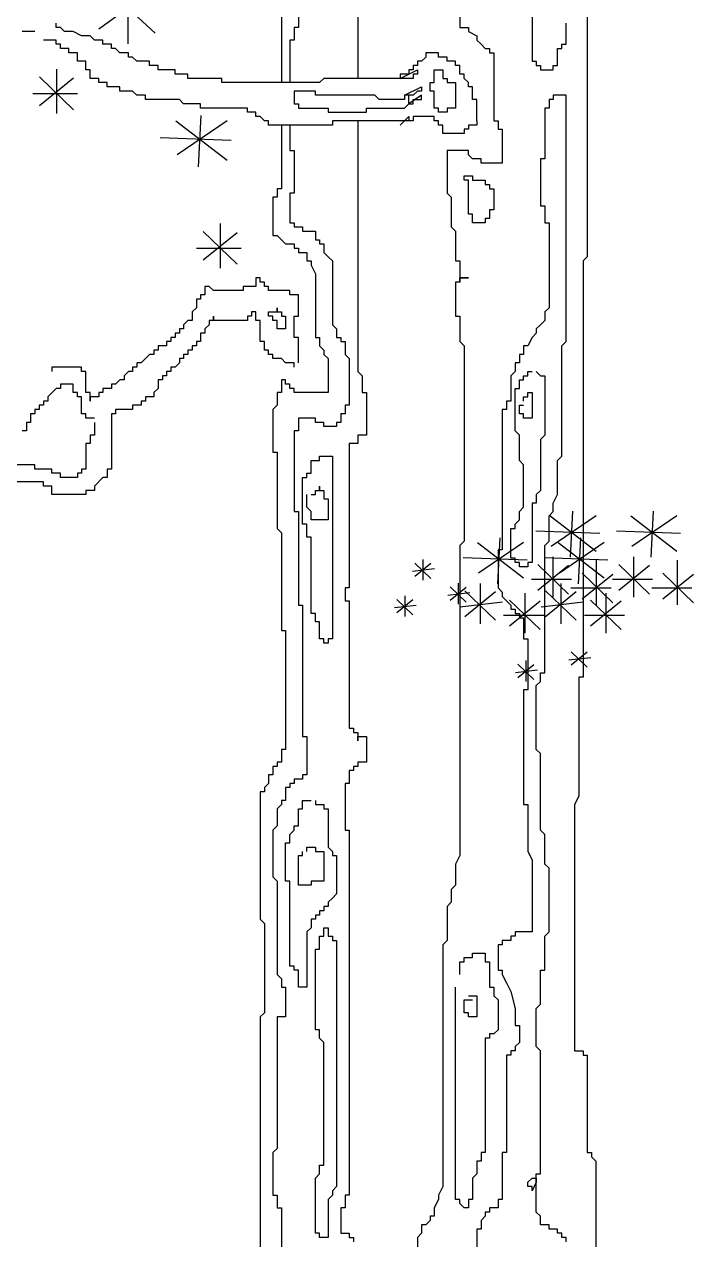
# Model space of a CAD drawing. Header units: millimetres. Extents: x 21129 to 2803301, y -510327 to 166837.
# Drawn here: x 318343 to 319748, y -127762 to -125212 of the extents above; entities that cross this region are included whole.
import ezdxf

# ---------------------------------------------------------------- set-up
doc = ezdxf.new("R2010")
doc.units = ezdxf.units.MM
doc.layers.add('....13_TNT_F_TREE', color=76, linetype='Continuous', transparency=0.5)

# ---------------------------------------------------------------- blocks, each defined once
blk = doc.blocks.new('md-cay12')
for p, q in [((40.1, 1773.8), (40.1, 1644.6)), ((343.3, 1715.9), (343.3, 1404)), ((-138.9, 1696.3), (-138.9, 1627.4)), ((-108.6, 1686.7), (-169.2, 1642.6)), ((-162.3, 1686.7), (-110, 1638.4)), ((22.3, 1689.2), (22.3, 1586.7)), ((285.3, 1684.7), (285.3, 1609)), ((209.6, 1675.8), (209.6, 1644.6)), ((102.5, 1658), (102.5, 1591.1)), ((-214, 1644.6), (-214, 1649.1)), ((321, 1626.8), (321, 1649.1)), ((-236.3, 1640.1), (-249.7, 1640.1)), ((-209.6, 1644.6), (-214, 1644.6)), ((-205.1, 1640.1), (-209.6, 1644.6)), ((-196.2, 1640.1), (-205.1, 1640.1)), ((-187.3, 1635.7), (-196.2, 1640.1)), ((-178.3, 1635.7), (-187.3, 1635.7)), ((-173.9, 1631.2), (-178.3, 1635.7)), ((40.1, 1644.6), (35.7, 1644.6)), ((35.7, 1644.6), (35.7, 1631.2)), ((209.6, 1644.6), (218.5, 1644.6)), ((218.5, 1644.6), (218.5, 1640.1)), ((218.5, 1640.1), (227.4, 1635.7)), ((227.4, 1635.7), (227.4, 1631.2)), ((-214, 1631.2), (-227.4, 1631.2)), ((-214, 1626.8), (-214, 1631.2)), ((-209.6, 1626.8), (-214, 1626.8)), ((-209.6, 1622.3), (-209.6, 1626.8)), ((-200.6, 1622.3), (-209.6, 1622.3)), ((-200.6, 1617.9), (-200.6, 1622.3)), ((-165, 1631.2), (-173.9, 1631.2)), ((-165, 1626.8), (-165, 1631.2)), ((-156, 1626.8), (-165, 1626.8)), ((-156, 1622.3), (-156, 1626.8)), ((-151.6, 1622.3), (-156, 1622.3)), ((-147.1, 1617.9), (-151.6, 1622.3)), ((35.7, 1631.2), (31.2, 1631.2)), ((31.2, 1631.2), (31.2, 1586.7)), ((227.4, 1631.2), (231.8, 1626.8)), ((231.8, 1626.8), (236.3, 1622.3)), ((236.3, 1622.3), (240.8, 1622.3)), ((240.8, 1622.3), (240.8, 1617.9)), ((312.1, 1622.3), (316.6, 1622.3)), ((312.1, 1604.5), (312.1, 1622.3)), ((316.6, 1626.8), (321, 1626.8)), ((316.6, 1622.3), (316.6, 1626.8)), ((-191.7, 1617.9), (-200.6, 1617.9)), ((-191.7, 1609), (-191.7, 1617.9)), ((-182.8, 1609), (-191.7, 1609)), ((-182.8, 1600), (-182.8, 1609)), ((-138.2, 1617.9), (-147.1, 1617.9)), ((-138.2, 1613.4), (-138.2, 1617.9)), ((-133.8, 1613.4), (-138.2, 1613.4)), ((-129.3, 1609), (-133.8, 1613.4)), ((-115.9, 1609), (-129.3, 1609)), ((-115.9, 1604.5), (-115.9, 1609)), ((169.4, 1609), (165, 1609)), ((165, 1609), (165, 1604.5)), ((173.9, 1613.4), (169.4, 1609)), ((187.3, 1617.9), (173.9, 1617.9)), ((173.9, 1617.9), (173.9, 1613.4)), ((187.3, 1613.4), (187.3, 1617.9)), ((196.2, 1613.4), (187.3, 1613.4)), ((196.2, 1609), (196.2, 1613.4)), ((205.1, 1609), (196.2, 1609)), ((205.1, 1604.5), (205.1, 1609)), ((240.8, 1617.9), (245.2, 1617.9)), ((245.2, 1617.9), (245.2, 1546.6)), ((285.3, 1609), (289.8, 1609)), ((289.8, 1609), (289.8, 1604.5)), ((-213.6, 1600.9), (-213.6, 1554.1)), ((-178.3, 1600), (-182.8, 1600)), ((-178.3, 1591.1), (-178.3, 1600)), ((-107, 1604.5), (-115.9, 1604.5)), ((-107, 1600), (-107, 1604.5)), ((-89.2, 1600), (-107, 1600)), ((-89.2, 1595.6), (-89.2, 1600)), ((-75.8, 1595.6), (-89.2, 1595.6)), ((-75.8, 1591.1), (-75.8, 1595.6)), ((147.1, 1591.1), (165, 1600)), ((156, 1595.6), (147.1, 1595.6)), ((147.1, 1595.6), (147.1, 1591.1)), ((156, 1600), (156, 1595.6)), ((160.5, 1600), (156, 1600)), ((165, 1604.5), (160.5, 1604.5)), ((160.5, 1604.5), (160.5, 1600)), ((165, 1595.6), (160.5, 1595.6)), ((160.5, 1595.6), (160.5, 1591.1)), ((165, 1600), (165, 1595.6)), ((182.8, 1591.1), (182.8, 1600)), ((182.8, 1600), (191.7, 1600)), ((191.7, 1600), (191.7, 1591.1)), ((209.6, 1604.5), (205.1, 1604.5)), ((209.6, 1595.6), (209.6, 1604.5)), ((214, 1595.6), (209.6, 1595.6)), ((214, 1591.1), (214, 1595.6)), ((289.8, 1604.5), (294.3, 1604.5)), ((294.3, 1604.5), (294.3, 1600)), ((294.3, 1600), (307.6, 1600)), ((307.6, 1604.5), (312.1, 1604.5)), ((307.6, 1600), (307.6, 1604.5)), ((-231.5, 1592.6), (-195.7, 1558.2)), ((-195.7, 1591.3), (-231.5, 1562.3)), ((-169.4, 1591.1), (-178.3, 1591.1)), ((-169.4, 1586.7), (-169.4, 1591.1)), ((-160.5, 1586.7), (-169.4, 1586.7)), ((-160.5, 1582.2), (-160.5, 1586.7)), ((-147.1, 1582.2), (-160.5, 1582.2)), ((-147.1, 1577.8), (-147.1, 1582.2)), ((-40.1, 1591.1), (-75.8, 1591.1)), ((-40.1, 1586.7), (-40.1, 1591.1)), ((62.4, 1586.7), (-40.1, 1586.7)), ((66.9, 1591.1), (62.4, 1586.7)), ((160.5, 1591.1), (66.9, 1591.1)), ((151.6, 1573.3), (169.4, 1582.2)), ((169.4, 1582.2), (169.4, 1577.8)), ((178.3, 1577.8), (178.3, 1586.7)), ((178.3, 1586.7), (182.8, 1586.7)), ((182.8, 1586.7), (182.8, 1591.1)), ((191.7, 1591.1), (196.2, 1591.1)), ((196.2, 1591.1), (196.2, 1586.7)), ((196.2, 1586.7), (205.1, 1586.7)), ((205.1, 1586.7), (205.1, 1559.9)), ((218.5, 1586.7), (214, 1591.1)), ((218.5, 1582.2), (218.5, 1586.7)), ((222.9, 1582.2), (218.5, 1582.2)), ((222.9, 1568.9), (222.9, 1582.2)), ((-191.6, 1574.7), (-238.4, 1574.7)), ((-133.8, 1577.8), (-147.1, 1577.8)), ((-129.3, 1573.3), (-133.8, 1577.8)), ((-120.4, 1573.3), (-129.3, 1573.3)), ((-120.4, 1568.9), (-120.4, 1573.3)), ((-84.7, 1568.9), (-120.4, 1568.9)), ((-80.3, 1564.4), (-84.7, 1568.9)), ((58, 1577.8), (35.7, 1577.8)), ((35.7, 1577.8), (35.7, 1564.4)), ((58, 1573.3), (58, 1577.8)), ((120.4, 1573.3), (58, 1573.3)), ((124.8, 1568.9), (120.4, 1573.3)), ((151.6, 1568.9), (124.8, 1568.9)), ((151.6, 1573.3), (151.6, 1568.9)), ((160.5, 1573.3), (151.6, 1573.3)), ((156, 1564.4), (156, 1573.3)), ((169.4, 1573.3), (156, 1564.4)), ((165, 1577.8), (160.5, 1573.3)), ((160.5, 1568.9), (169.4, 1568.9)), ((160.5, 1564.4), (160.5, 1568.9)), ((169.4, 1577.8), (165, 1577.8)), ((169.4, 1568.9), (169.4, 1573.3)), ((182.8, 1577.8), (178.3, 1577.8)), ((182.8, 1559.9), (182.8, 1577.8)), ((227.4, 1568.9), (222.9, 1568.9)), ((227.4, 1546.6), (227.4, 1568.9)), ((307.6, 1568.9), (303.2, 1568.9)), ((303.2, 1568.9), (303.2, 1559.9)), ((321, 1573.3), (307.6, 1573.3)), ((307.6, 1573.3), (307.6, 1568.9)), ((321, 1314.9), (321, 1573.3)), ((-62.4, 1564.4), (-80.3, 1564.4)), ((-62.4, 1559.9), (-62.4, 1564.4)), ((-13.4, 1559.9), (-62.4, 1559.9)), ((-13.4, 1555.5), (-13.4, 1559.9)), ((35.7, 1564.4), (40.1, 1564.4)), ((40.1, 1564.4), (40.1, 1559.9)), ((40.1, 1559.9), (71.3, 1559.9)), ((71.3, 1559.9), (71.3, 1555.5)), ((111.5, 1555.5), (111.5, 1559.9)), ((111.5, 1559.9), (151.6, 1559.9)), ((151.6, 1559.9), (156, 1564.4)), ((156, 1564.4), (160.5, 1564.4)), ((187.3, 1559.9), (182.8, 1559.9)), ((187.3, 1555.5), (187.3, 1559.9)), ((205.1, 1559.9), (196.2, 1559.9)), ((196.2, 1559.9), (196.2, 1555.5)), ((303.2, 1559.9), (298.7, 1559.9)), ((298.7, 1559.9), (298.7, 1506.5)), ((-88.3, 1546.6), (-34.5, 1505.3)), ((-34.5, 1546.6), (-86.9, 1510.8)), ((-62.1, 1552.1), (-64.9, 1498.4)), ((-4.5, 1555.5), (-13.4, 1555.5)), ((-4.5, 1551), (-4.5, 1555.5)), ((0, 1551), (-4.5, 1551)), ((4.5, 1546.6), (0, 1551)), ((8.9, 1546.6), (4.5, 1546.6)), ((8.9, 1542.1), (8.9, 1546.6)), ((71.3, 1555.5), (111.5, 1555.5)), ((156, 1546.6), (75.8, 1546.6)), ((75.8, 1546.6), (75.8, 1542.1)), ((102.5, 1546.6), (102.5, 1283.7)), ((147.1, 1542.1), (156, 1551)), ((151.6, 1546.6), (147.1, 1542.1)), ((160.5, 1546.6), (151.6, 1546.6)), ((156, 1551), (156, 1546.6)), ((182.8, 1551), (160.5, 1551)), ((160.5, 1551), (160.5, 1546.6)), ((182.8, 1546.6), (182.8, 1551)), ((187.3, 1546.6), (182.8, 1546.6)), ((196.2, 1555.5), (187.3, 1555.5)), ((187.3, 1542.1), (187.3, 1546.6)), ((227.4, 1546.6), (227.4, 1542.1)), ((245.2, 1546.6), (249.7, 1546.6)), ((249.7, 1546.6), (249.7, 1537.7)), ((75.8, 1542.1), (8.9, 1542.1)), ((22.3, 1542.1), (22.3, 1475.3)), ((31.2, 1542.1), (31.2, 1515.4)), ((191.7, 1542.1), (187.3, 1542.1)), ((191.7, 1533.2), (191.7, 1542.1)), ((214, 1533.2), (191.7, 1533.2)), ((218.5, 1537.7), (214, 1537.7)), ((214, 1537.7), (214, 1533.2)), ((218.5, 1542.1), (218.5, 1537.7)), ((227.4, 1542.1), (218.5, 1542.1)), ((249.7, 1537.7), (254.1, 1537.7)), ((254.1, 1537.7), (254.1, 1502)), ((-30.4, 1525.9), (-104.9, 1528.7)), ((31.2, 1515.4), (35.7, 1515.4)), ((35.7, 1515.4), (35.7, 1470.8)), ((196.2, 1515.4), (196.2, 1470.8)), ((218.5, 1515.4), (196.2, 1515.4)), ((218.5, 1510.9), (218.5, 1515.4)), ((222.9, 1506.5), (218.5, 1510.9)), ((231.8, 1506.5), (222.9, 1506.5)), ((231.8, 1502), (231.8, 1506.5)), ((294.3, 1506.5), (294.3, 1457.5)), ((298.7, 1506.5), (294.3, 1506.5)), ((254.1, 1502), (231.8, 1502)), ((214, 1488.7), (222.9, 1488.7)), ((214, 1484.2), (214, 1488.7)), ((218.5, 1484.2), (214, 1484.2)), ((218.5, 1448.6), (218.5, 1484.2)), ((222.9, 1488.7), (222.9, 1484.2)), ((222.9, 1484.2), (236.3, 1484.2)), ((236.3, 1484.2), (236.3, 1479.7)), ((236.3, 1479.7), (240.8, 1479.7)), ((240.8, 1479.7), (240.8, 1475.3)), ((13.4, 1466.4), (13.4, 1426.3)), ((17.8, 1466.4), (13.4, 1466.4)), ((22.3, 1475.3), (17.8, 1475.3)), ((17.8, 1475.3), (17.8, 1466.4)), ((35.7, 1470.8), (31.2, 1470.8)), ((31.2, 1470.8), (31.2, 1439.6)), ((196.2, 1470.8), (200.6, 1466.4)), ((200.6, 1466.4), (200.6, 1435.2)), ((240.8, 1475.3), (245.2, 1475.3)), ((245.2, 1475.3), (245.2, 1453)), ((294.3, 1457.5), (298.7, 1457.5)), ((298.7, 1457.5), (298.7, 1439.6)), ((222.9, 1448.6), (218.5, 1448.6)), ((222.9, 1439.6), (222.9, 1448.6)), ((240.8, 1444.1), (236.3, 1444.1)), ((236.3, 1444.1), (236.3, 1439.6)), ((240.8, 1453), (240.8, 1444.1)), ((245.2, 1453), (240.8, 1453)), ((-59.8, 1430.5), (-24, 1396.1)), ((-24, 1429.1), (-59.8, 1400.2)), ((-41.9, 1438.8), (-41.9, 1391.9)), ((31.2, 1439.6), (35.7, 1439.6)), ((35.7, 1439.6), (35.7, 1435.2)), ((35.7, 1435.2), (44.6, 1435.2)), ((44.6, 1435.2), (44.6, 1430.7)), ((44.6, 1430.7), (58, 1430.7)), ((58, 1430.7), (58, 1421.8)), ((200.6, 1435.2), (205.1, 1430.7)), ((205.1, 1430.7), (205.1, 1399.5)), ((236.3, 1439.6), (222.9, 1439.6)), ((298.7, 1439.6), (303.2, 1439.6)), ((303.2, 1439.6), (303.2, 1350.5)), ((13.4, 1426.3), (17.8, 1426.3)), ((17.8, 1426.3), (22.3, 1421.8)), ((22.3, 1421.8), (26.8, 1417.4)), ((26.8, 1417.4), (35.7, 1417.4)), ((35.7, 1417.4), (35.7, 1412.9)), ((58, 1421.8), (62.4, 1421.8)), ((62.4, 1421.8), (62.4, 1417.4)), ((62.4, 1417.4), (66.9, 1417.4)), ((66.9, 1417.4), (66.9, 1408.5)), ((-19.8, 1412.6), (-66.7, 1412.6)), ((35.7, 1412.9), (40.1, 1412.9)), ((40.1, 1412.9), (40.1, 1408.5)), ((40.1, 1408.5), (49, 1408.5)), ((49, 1408.5), (49, 1399.5)), ((66.9, 1408.5), (71.3, 1404)), ((71.3, 1404), (75.8, 1399.5)), ((343.3, 1404), (338.9, 1399.5)), ((49, 1399.5), (53.5, 1399.5)), ((53.5, 1399.5), (53.5, 1395.1)), ((53.5, 1395.1), (58, 1386.2)), ((75.8, 1399.5), (75.8, 1332.7)), ((205.1, 1399.5), (209.6, 1399.5)), ((209.6, 1399.5), (209.6, 1377.3)), ((338.9, 1399.5), (338.9, 962.9)), ((0, 1381.7), (-4.5, 1381.7)), ((-4.5, 1381.7), (-4.5, 1372.8)), ((0, 1377.3), (0, 1381.7)), ((4.5, 1377.3), (0, 1377.3)), ((4.5, 1372.8), (4.5, 1377.3)), ((58, 1386.2), (58, 1319.3)), ((209.6, 1377.3), (205.1, 1377.3)), ((205.1, 1377.3), (205.1, 1341.6)), ((209.6, 1377.3), (209.6, 1381.7)), ((209.6, 1381.7), (218.5, 1381.7)), ((218.5, 1381.7), (209.6, 1381.7)), ((209.6, 1381.7), (209.6, 1377.3)), ((-53.5, 1372.8), (-58, 1372.8)), ((-58, 1372.8), (-58, 1363.9)), ((-49, 1368.4), (-53.5, 1372.8)), ((-17.8, 1368.4), (-49, 1368.4)), ((-17.8, 1372.8), (-17.8, 1368.4)), ((-4.5, 1372.8), (-17.8, 1372.8)), ((8.9, 1372.8), (4.5, 1372.8)), ((8.9, 1368.4), (8.9, 1372.8)), ((31.2, 1368.4), (8.9, 1368.4)), ((31.2, 1363.9), (31.2, 1368.4)), ((-62.4, 1359.4), (-66.9, 1359.4)), ((-66.9, 1359.4), (-66.9, 1350.5)), ((-58, 1363.9), (-62.4, 1363.9)), ((-62.4, 1363.9), (-62.4, 1359.4)), ((40.1, 1363.9), (31.2, 1363.9)), ((40.1, 1341.6), (40.1, 1363.9)), ((-66.9, 1350.5), (-71.3, 1346.1)), ((-71.3, 1346.1), (-71.3, 1337.2)), ((-49, 1337.2), (-49, 1341.6)), ((-49, 1341.6), (-49, 1337.2)), ((-8.9, 1341.6), (-13.4, 1341.6)), ((-13.4, 1341.6), (-13.4, 1337.2)), ((-8.9, 1346.1), (-8.9, 1341.6)), ((-4.5, 1346.1), (-8.9, 1346.1)), ((-4.5, 1337.2), (-4.5, 1346.1)), ((8.9, 1341.6), (8.9, 1346.1)), ((8.9, 1346.1), (17.8, 1346.1)), ((13.4, 1341.6), (8.9, 1341.6)), ((13.4, 1337.2), (13.4, 1341.6)), ((17.8, 1350.5), (17.8, 1346.1)), ((17.8, 1346.1), (17.8, 1350.5)), ((17.8, 1346.1), (22.3, 1346.1)), ((22.3, 1346.1), (22.3, 1341.6)), ((22.3, 1341.6), (26.8, 1341.6)), ((26.8, 1341.6), (26.8, 1328.3)), ((35.7, 1341.6), (40.1, 1341.6)), ((35.7, 1319.3), (35.7, 1341.6)), ((205.1, 1341.6), (209.6, 1341.6)), ((209.6, 1341.6), (209.6, 1314.9)), ((303.2, 1350.5), (298.7, 1346.1)), ((298.7, 1346.1), (298.7, 1337.2)), ((-80.3, 1328.3), (-84.7, 1328.3)), ((-84.7, 1328.3), (-84.7, 1323.8)), ((-75.8, 1337.2), (-80.3, 1332.7)), ((-80.3, 1332.7), (-80.3, 1328.3)), ((-71.3, 1337.2), (-75.8, 1337.2)), ((-53.5, 1332.7), (-58, 1328.3)), ((-58, 1328.3), (-58, 1323.8)), ((-53.5, 1337.2), (-53.5, 1332.7)), ((-49, 1337.2), (-53.5, 1337.2)), ((-13.4, 1337.2), (-49, 1337.2)), ((0, 1337.2), (-4.5, 1337.2)), ((0, 1314.9), (0, 1337.2)), ((17.8, 1337.2), (13.4, 1337.2)), ((17.8, 1328.3), (17.8, 1337.2)), ((26.8, 1328.3), (17.8, 1328.3)), ((75.8, 1332.7), (80.3, 1328.3)), ((80.3, 1328.3), (80.3, 1319.3)), ((294.3, 1332.7), (289.8, 1328.3)), ((289.8, 1328.3), (289.8, 1323.8)), ((298.7, 1337.2), (294.3, 1332.7)), ((-93.6, 1314.9), (-98.1, 1314.9)), ((-98.1, 1314.9), (-98.1, 1310.4)), ((-93.6, 1319.3), (-93.6, 1314.9)), ((-89.2, 1319.3), (-93.6, 1319.3)), ((-89.2, 1323.8), (-89.2, 1319.3)), ((-84.7, 1323.8), (-89.2, 1323.8)), ((-62.4, 1314.9), (-66.9, 1314.9)), ((-66.9, 1314.9), (-66.9, 1310.4)), ((-62.4, 1323.8), (-62.4, 1314.9)), ((-58, 1323.8), (-62.4, 1323.8)), ((4.5, 1314.9), (0, 1314.9)), ((4.5, 1306), (4.5, 1314.9)), ((40.1, 1319.3), (35.7, 1319.3)), ((40.1, 1292.6), (40.1, 1319.3)), ((58, 1319.3), (62.4, 1319.3)), ((62.4, 1319.3), (62.4, 1310.4)), ((80.3, 1319.3), (84.7, 1319.3)), ((84.7, 1319.3), (84.7, 1314.9)), ((84.7, 1314.9), (89.2, 1314.9)), ((89.2, 1314.9), (89.2, 1301.5)), ((209.6, 1314.9), (214, 1310.4)), ((285.3, 1319.3), (280.9, 1310.4)), ((289.8, 1323.8), (285.3, 1319.3)), ((316.6, 1310.4), (321, 1314.9)), ((-115.9, 1301.5), (-120.4, 1297.1)), ((-111.5, 1301.5), (-115.9, 1301.5)), ((-107, 1306), (-111.5, 1306)), ((-111.5, 1306), (-111.5, 1301.5)), ((-107, 1310.4), (-107, 1306)), ((-98.1, 1310.4), (-107, 1310.4)), ((-75.8, 1301.5), (-80.3, 1301.5)), ((-80.3, 1301.5), (-80.3, 1297.1)), ((-71.3, 1306), (-75.8, 1306)), ((-75.8, 1306), (-75.8, 1301.5)), ((-66.9, 1310.4), (-71.3, 1310.4)), ((-71.3, 1310.4), (-71.3, 1306)), ((8.9, 1306), (4.5, 1306)), ((8.9, 1301.5), (8.9, 1306)), ((13.4, 1301.5), (8.9, 1301.5)), ((13.4, 1297.1), (13.4, 1301.5)), ((62.4, 1310.4), (66.9, 1306)), ((66.9, 1306), (66.9, 1301.5)), ((66.9, 1301.5), (71.3, 1297.1)), ((89.2, 1301.5), (93.6, 1297.1)), ((214, 1310.4), (214, 1105.5)), ((276.4, 1301.5), (272, 1301.5)), ((272, 1301.5), (272, 1292.6)), ((280.9, 1310.4), (276.4, 1310.4)), ((276.4, 1310.4), (276.4, 1301.5)), ((316.6, 1194.6), (316.6, 1310.4)), ((-218.5, 1288.2), (-218.5, 1283.7)), ((-187.3, 1288.2), (-218.5, 1288.2)), ((-187.3, 1283.7), (-187.3, 1288.2)), ((-129.3, 1288.2), (-133.8, 1288.2)), ((-133.8, 1288.2), (-133.8, 1283.7)), ((-124.8, 1292.6), (-129.3, 1292.6)), ((-129.3, 1292.6), (-129.3, 1288.2)), ((-120.4, 1297.1), (-124.8, 1292.6)), ((-89.2, 1288.2), (-93.6, 1288.2)), ((-93.6, 1288.2), (-93.6, 1283.7)), ((-84.7, 1292.6), (-89.2, 1288.2)), ((-80.3, 1297.1), (-84.7, 1297.1)), ((-84.7, 1297.1), (-84.7, 1292.6)), ((22.3, 1297.1), (13.4, 1297.1)), ((26.8, 1292.6), (22.3, 1297.1)), ((35.7, 1292.6), (26.8, 1292.6)), ((35.7, 1288.2), (35.7, 1292.6)), ((71.3, 1297.1), (71.3, 1261.4)), ((93.6, 1297.1), (93.6, 1248.1)), ((272, 1292.6), (267.5, 1292.6)), ((267.5, 1292.6), (267.5, 1283.7)), ((-182.8, 1283.7), (-187.3, 1283.7)), ((-182.8, 1261.4), (-182.8, 1283.7)), ((-138.2, 1283.7), (-142.7, 1279.2)), ((-142.7, 1279.2), (-142.7, 1274.8)), ((-133.8, 1283.7), (-138.2, 1283.7)), ((-102.5, 1279.2), (-102.5, 1274.8)), ((-98.1, 1279.2), (-102.5, 1279.2)), ((-98.1, 1283.7), (-98.1, 1279.2)), ((-93.6, 1283.7), (-98.1, 1283.7)), ((102.5, 1283.7), (107, 1279.2)), ((267.5, 1283.7), (263.1, 1279.2)), ((263.1, 1279.2), (263.1, 1252.5)), ((276.4, 1274.8), (276.4, 1279.2)), ((276.4, 1279.2), (280.9, 1279.2)), ((280.9, 1279.2), (280.9, 1283.7)), ((280.9, 1283.7), (285.3, 1283.7)), ((289.8, 1283.7), (294.3, 1279.2)), ((294.3, 1279.2), (298.7, 1279.2)), ((298.7, 1279.2), (298.7, 1216.9)), ((-214, 1265.9), (-222.9, 1257)), ((-209.6, 1265.9), (-214, 1265.9)), ((-209.6, 1270.3), (-209.6, 1265.9)), ((-196.2, 1270.3), (-209.6, 1270.3)), ((-196.2, 1261.4), (-196.2, 1270.3)), ((-156, 1265.9), (-165, 1265.9)), ((-165, 1265.9), (-165, 1261.4)), ((-151.6, 1270.3), (-156, 1270.3)), ((-156, 1270.3), (-156, 1265.9)), ((-147.1, 1274.8), (-151.6, 1270.3)), ((-142.7, 1274.8), (-147.1, 1274.8)), ((-107, 1265.9), (-111.5, 1261.4)), ((-107, 1274.8), (-107, 1265.9)), ((-102.5, 1274.8), (-107, 1274.8)), ((22.3, 1274.8), (22.3, 1261.4)), ((26.8, 1274.8), (22.3, 1274.8)), ((26.8, 1270.3), (26.8, 1274.8)), ((31.2, 1270.3), (26.8, 1270.3)), ((31.2, 1265.9), (31.2, 1270.3)), ((35.7, 1265.9), (31.2, 1265.9)), ((35.7, 1261.4), (35.7, 1265.9)), ((267.5, 1221.3), (267.5, 1265.9)), ((267.5, 1265.9), (272, 1265.9)), ((272, 1274.8), (276.4, 1274.8)), ((272, 1265.9), (272, 1274.8)), ((-222.9, 1252.5), (-227.4, 1252.5)), ((-227.4, 1252.5), (-227.4, 1248.1)), ((-222.9, 1257), (-222.9, 1252.5)), ((-191.7, 1261.4), (-196.2, 1261.4)), ((-191.7, 1257), (-191.7, 1261.4)), ((-187.3, 1257), (-191.7, 1257)), ((-187.3, 1239.1), (-187.3, 1257)), ((-178.3, 1261.4), (-182.8, 1261.4)), ((-178.3, 1252.5), (-178.3, 1261.4)), ((-178.3, 1257), (-178.3, 1252.5)), ((-169.4, 1257), (-178.3, 1257)), ((-165, 1261.4), (-169.4, 1261.4)), ((-169.4, 1261.4), (-169.4, 1257)), ((-120.4, 1252.5), (-124.8, 1252.5)), ((-124.8, 1252.5), (-124.8, 1248.1)), ((-111.5, 1257), (-120.4, 1257)), ((-120.4, 1257), (-120.4, 1252.5)), ((-111.5, 1261.4), (-111.5, 1257)), ((22.3, 1261.4), (17.8, 1261.4)), ((17.8, 1261.4), (17.8, 1248.1)), ((71.3, 1261.4), (35.7, 1261.4)), ((258.6, 1252.5), (258.6, 1243.6)), ((263.1, 1252.5), (258.6, 1252.5)), ((276.4, 1252.5), (276.4, 1257)), ((276.4, 1257), (280.9, 1257)), ((280.9, 1257), (280.9, 1261.4)), ((280.9, 1261.4), (285.3, 1261.4)), ((285.3, 1261.4), (285.3, 1234.7)), ((-236.3, 1239.1), (-240.8, 1239.1)), ((-240.8, 1239.1), (-240.8, 1230.2)), ((-236.3, 1243.6), (-236.3, 1239.1)), ((-231.8, 1243.6), (-236.3, 1243.6)), ((-227.4, 1248.1), (-231.8, 1248.1)), ((-231.8, 1248.1), (-231.8, 1243.6)), ((-182.8, 1239.1), (-187.3, 1239.1)), ((-182.8, 1234.7), (-182.8, 1239.1)), ((-151.6, 1239.1), (-156, 1239.1)), ((-156, 1239.1), (-156, 1181.2)), ((-151.6, 1243.6), (-151.6, 1239.1)), ((-133.8, 1243.6), (-151.6, 1243.6)), ((-124.8, 1248.1), (-133.8, 1248.1)), ((-133.8, 1248.1), (-133.8, 1243.6)), ((17.8, 1248.1), (13.4, 1243.6)), ((13.4, 1243.6), (13.4, 1199)), ((84.7, 1239.1), (84.7, 1230.2)), ((89.2, 1239.1), (84.7, 1239.1)), ((89.2, 1248.1), (89.2, 1239.1)), ((93.6, 1248.1), (89.2, 1248.1)), ((258.6, 1243.6), (254.1, 1243.6)), ((254.1, 1243.6), (254.1, 1096.6)), ((272, 1248.1), (276.4, 1248.1)), ((272, 1239.1), (272, 1248.1)), ((276.4, 1239.1), (272, 1239.1)), ((276.4, 1234.7), (276.4, 1239.1)), ((-240.8, 1230.2), (-245.2, 1230.2)), ((-245.2, 1230.2), (-245.2, 1221.3)), ((-173.9, 1234.7), (-182.8, 1234.7)), ((-173.9, 1230.2), (-173.9, 1216.9)), ((58, 1234.7), (40.1, 1234.7)), ((40.1, 1234.7), (40.1, 1221.3)), ((58, 1230.2), (58, 1234.7)), ((66.9, 1230.2), (58, 1230.2)), ((66.9, 1225.8), (66.9, 1230.2)), ((80.3, 1225.8), (66.9, 1225.8)), ((84.7, 1230.2), (80.3, 1230.2)), ((80.3, 1230.2), (80.3, 1225.8)), ((285.3, 1234.7), (276.4, 1234.7)), ((-245.2, 1221.3), (-249.7, 1221.3)), ((-173.9, 1216.9), (-178.3, 1216.9)), ((-178.3, 1216.9), (-178.3, 1208)), ((40.1, 1221.3), (35.7, 1221.3)), ((35.7, 1221.3), (35.7, 1136.7)), ((272, 1216.9), (267.5, 1221.3)), ((272, 1190.1), (272, 1216.9)), ((298.7, 1216.9), (294.3, 1212.4)), ((294.3, 1212.4), (294.3, 1158.9)), ((-182.8, 1208), (-182.8, 1181.2)), ((-178.3, 1208), (-182.8, 1208)), ((13.4, 1199), (17.8, 1199)), ((17.8, 1199), (17.8, 1118.8)), ((53.5, 1176.8), (53.5, 1190.1)), ((53.5, 1190.1), (62.4, 1190.1)), ((62.4, 1194.6), (75.8, 1194.6)), ((62.4, 1190.1), (62.4, 1194.6)), ((75.8, 1194.6), (75.8, 1003)), ((276.4, 1185.7), (272, 1190.1)), ((312.1, 1190.1), (316.6, 1194.6)), ((312.1, 1154.5), (312.1, 1190.1)), ((-236.3, 1185.7), (-258.6, 1185.7)), ((-236.3, 1181.2), (-236.3, 1185.7)), ((-218.5, 1181.2), (-236.3, 1181.2)), ((-218.5, 1176.8), (-218.5, 1181.2)), ((-209.6, 1176.8), (-218.5, 1176.8)), ((-209.6, 1172.3), (-209.6, 1176.8)), ((-187.3, 1176.8), (-191.7, 1176.8)), ((-191.7, 1176.8), (-191.7, 1172.3)), ((-182.8, 1181.2), (-187.3, 1181.2)), ((-187.3, 1181.2), (-187.3, 1176.8)), ((-156, 1181.2), (-160.5, 1181.2)), ((-160.5, 1181.2), (-160.5, 1172.3)), ((49, 1172.3), (49, 1176.8)), ((49, 1176.8), (53.5, 1176.8)), ((276.4, 1141.1), (276.4, 1185.7)), ((-227.4, 1167.9), (-258.6, 1167.9)), ((-227.4, 1163.4), (-227.4, 1167.9)), ((-218.5, 1163.4), (-227.4, 1163.4)), ((-218.5, 1154.5), (-218.5, 1163.4)), ((-191.7, 1172.3), (-209.6, 1172.3)), ((-165, 1172.3), (-173.9, 1163.4)), ((-173.9, 1163.4), (-173.9, 1158.9)), ((-160.5, 1172.3), (-165, 1172.3)), ((44.6, 1172.3), (49, 1172.3)), ((44.6, 1123.3), (44.6, 1172.3)), ((62.4, 1158.9), (62.4, 1163.4)), ((62.4, 1163.4), (62.4, 1158.9)), ((-182.8, 1154.5), (-218.5, 1154.5)), ((-173.9, 1158.9), (-182.8, 1158.9)), ((-182.8, 1158.9), (-182.8, 1154.5)), ((49, 1141.1), (49, 1154.5)), ((53.5, 1154.5), (58, 1154.5)), ((58, 1154.5), (58, 1158.9)), ((58, 1158.9), (62.4, 1158.9)), ((62.4, 1158.9), (66.9, 1158.9)), ((66.9, 1158.9), (66.9, 1150)), ((66.9, 1150), (71.3, 1150)), ((71.3, 1150), (71.3, 1127.8)), ((294.3, 1158.9), (289.8, 1154.5)), ((289.8, 1154.5), (289.8, 1145.6)), ((307.6, 1145.6), (312.1, 1154.5)), ((35.7, 1136.7), (40.1, 1136.7)), ((40.1, 1136.7), (40.1, 1069.8)), ((53.5, 1136.7), (49, 1141.1)), ((53.5, 1127.8), (53.5, 1136.7)), ((272, 1136.7), (276.4, 1141.1)), ((272, 1127.8), (272, 1136.7)), ((285.3, 1145.6), (285.3, 1083.2)), ((289.8, 1145.6), (285.3, 1145.6)), ((303.2, 1132.2), (307.6, 1136.7)), ((307.6, 1136.7), (307.6, 1145.6)), ((327.8, 1137.2), (325.3, 1088.9)), ((412.6, 1137.2), (410.1, 1088.9)), ((49, 1123.3), (44.6, 1123.3)), ((49, 1109.9), (49, 1123.3)), ((71.3, 1127.8), (53.5, 1127.8)), ((267.5, 1123.3), (272, 1127.8)), ((267.5, 1118.8), (267.5, 1123.3)), ((303.2, 1105.5), (303.2, 1132.2)), ((304.2, 1132.2), (352.6, 1095)), ((352.6, 1132.2), (305.4, 1100)), ((389, 1132.2), (437.4, 1095)), ((437.4, 1132.2), (390.2, 1100)), ((17.8, 1118.8), (22.3, 1114.4)), ((22.3, 1114.4), (22.3, 1011.9)), ((53.5, 1109.9), (49, 1109.9)), ((53.5, 1029.7), (53.5, 1109.9)), ((263.1, 1087.7), (263.1, 1118.8)), ((263.1, 1118.8), (267.5, 1118.8)), ((356.3, 1113.6), (289.3, 1116.1)), ((441.1, 1113.6), (374.1, 1116.1)), ((214, 1105.5), (209.6, 1101)), ((209.6, 1101), (209.6, 775.8)), ((228, 1104.2), (276.3, 1067)), ((276.3, 1104.2), (229.2, 1071.9)), ((251.5, 1109.1), (249, 1060.8)), ((249.7, 1096.6), (249.7, 1056.5)), ((254.1, 1096.6), (249.7, 1096.6)), ((298.7, 1101), (303.2, 1105.5)), ((298.7, 967.4), (298.7, 1101)), ((312.8, 1104.2), (361.1, 1067)), ((361.1, 1104.2), (314, 1071.9)), ((336.3, 1109.1), (333.8, 1060.8)), ((170.8, 1086.5), (170.8, 1064.6)), ((280.1, 1085.6), (213.1, 1088.1)), ((267.5, 1087.7), (263.1, 1087.7)), ((267.5, 1083.2), (267.5, 1087.7)), ((364.9, 1085.6), (297.9, 1088.1)), ((307.1, 1089.1), (307.1, 1046.9)), ((352.7, 1085.5), (352.7, 1038.7)), ((391.9, 1089.1), (391.9, 1046.9)), ((437.5, 1085.5), (437.5, 1038.7)), ((183, 1076.4), (160, 1073.6)), ((162.4, 1082.6), (179.2, 1066.5)), ((179.2, 1082), (162.4, 1068.5)), ((272, 1083.2), (267.5, 1083.2)), ((272, 1078.7), (272, 1083.2)), ((280.9, 1078.7), (272, 1078.7)), ((285.3, 1083.2), (280.9, 1083.2)), ((280.9, 1083.2), (280.9, 1078.7)), ((291.5, 1081.1), (323.7, 1050.1)), ((323.7, 1079.9), (291.5, 1053.9)), ((337.9, 1071.9), (370.1, 1040.9)), ((376.3, 1081.1), (408.5, 1050.1)), ((408.5, 1079.9), (376.3, 1053.9)), ((422.7, 1071.9), (454.9, 1040.9)), ((40.1, 1069.8), (40.1, 1038.6)), ((207.8, 1061.5), (207.8, 1039.6)), ((230.8, 1061), (230.8, 1018.9)), ((326.9, 1065.5), (284.7, 1065.5)), ((315.6, 1061), (315.6, 1018.9)), ((370.1, 1070.6), (337.9, 1044.6)), ((411.7, 1065.5), (369.6, 1065.5)), ((454.9, 1070.6), (422.7, 1044.6)), ((151.7, 1048.4), (151.7, 1026.4)), ((220, 1051.3), (197, 1048.6)), ((199.4, 1057.6), (216.2, 1041.5)), ((216.2, 1057), (199.4, 1043.4)), ((214.7, 1053.6), (247, 1022.6)), ((247, 1052.3), (214.7, 1026.3)), ((249.7, 1056.5), (254.1, 1052)), ((254.1, 1052), (254.1, 1047.6)), ((254.1, 1047.6), (263.1, 1038.6)), ((277.8, 1051.2), (277.8, 1009.1)), ((299.5, 1053.6), (331.8, 1022.6)), ((331.8, 1052.3), (299.5, 1026.3)), ((368.3, 1056.3), (326.1, 1056.3)), ((362.6, 1051.2), (362.6, 1009.1)), ((453.1, 1056.3), (410.9, 1056.3)), ((40.1, 1038.6), (44.6, 1038.6)), ((44.6, 1038.6), (44.6, 900.5)), ((163.9, 1038.2), (140.9, 1035.5)), ((143.3, 1044.5), (160.1, 1028.4)), ((160.1, 1043.9), (143.3, 1030.3)), ((254.2, 1041.5), (210, 1036.3)), ((261.6, 1043.8), (293.9, 1012.8)), ((293.9, 1042.6), (261.6, 1016.5)), ((263.1, 1038.6), (263.1, 1034.2)), ((263.1, 1034.2), (267.5, 1034.2)), ((267.5, 1034.2), (267.5, 1029.7)), ((339, 1041.5), (294.8, 1036.3)), ((346.5, 1043.8), (378.7, 1012.8)), ((378.7, 1042.6), (346.5, 1016.5)), ((58, 1029.7), (53.5, 1029.7)), ((58, 1020.8), (58, 1029.7)), ((62.4, 1020.8), (58, 1020.8)), ((62.4, 1003), (62.4, 1020.8)), ((297.6, 1027.7), (255.4, 1027.7)), ((267.5, 1029.7), (272, 1029.7)), ((272, 1029.7), (272, 1025.3)), ((272, 1025.3), (276.4, 1025.3)), ((276.4, 1025.3), (276.4, 1003)), ((382.4, 1027.7), (340.2, 1027.7)), ((22.3, 1011.9), (26.8, 1011.9)), ((26.8, 1011.9), (26.8, 887.2)), ((66.9, 1003), (62.4, 1003)), ((66.9, 998.5), (66.9, 1003)), ((71.3, 998.5), (66.9, 998.5)), ((75.8, 1003), (71.3, 1003)), ((71.3, 1003), (71.3, 998.5)), ((276.4, 1003), (280.9, 1003)), ((280.9, 1003), (280.9, 949.5)), ((347, 983.3), (324, 980.6)), ((326.4, 989.6), (343.2, 973.5)), ((343.2, 989), (326.4, 975.4)), ((290.9, 970.2), (267.9, 967.5)), ((270.4, 976.5), (287.1, 960.4)), ((287.1, 975.9), (270.4, 962.3)), ((278.8, 980.4), (278.8, 958.4)), ((289.8, 954), (294.3, 958.4)), ((294.3, 958.4), (294.3, 967.4)), ((294.3, 967.4), (298.7, 967.4)), ((334.4, 962.9), (334.4, 838.1)), ((338.9, 962.9), (334.4, 962.9)), ((276.4, 949.5), (276.4, 829.2)), ((280.9, 949.5), (276.4, 949.5)), ((289.8, 887.2), (289.8, 954)), ((44.6, 900.5), (49, 900.5)), ((49, 900.5), (49, 860.4)), ((26.8, 887.2), (22.3, 887.2)), ((22.3, 887.2), (22.3, 873.8)), ((294.3, 882.7), (289.8, 887.2)), ((294.3, 802.5), (294.3, 882.7)), ((17.8, 869.3), (13.4, 869.3)), ((13.4, 869.3), (13.4, 860.4)), ((22.3, 873.8), (17.8, 873.8)), ((17.8, 873.8), (17.8, 869.3)), ((13.4, 860.4), (8.9, 860.4)), ((8.9, 860.4), (8.9, 851.5)), ((44.6, 856), (35.7, 856)), ((35.7, 856), (35.7, 851.5)), ((49, 860.4), (44.6, 860.4)), ((44.6, 860.4), (44.6, 856)), ((4.5, 842.6), (0, 842.6)), ((0, 842.6), (0, 708.9)), ((8.9, 851.5), (4.5, 847.1)), ((4.5, 847.1), (4.5, 842.6)), ((26.8, 847.1), (26.8, 833.7)), ((31.2, 847.1), (26.8, 847.1)), ((35.7, 851.5), (31.2, 851.5)), ((31.2, 851.5), (31.2, 847.1)), ((22.3, 829.2), (17.8, 824.8)), ((26.8, 833.7), (22.3, 833.7)), ((22.3, 833.7), (22.3, 829.2)), ((44.6, 833.7), (53.5, 833.7)), ((44.6, 824.8), (44.6, 833.7)), ((58, 833.7), (58, 829.2)), ((58, 829.2), (66.9, 829.2)), ((66.9, 829.2), (66.9, 824.8)), ((276.4, 829.2), (280.9, 829.2)), ((280.9, 829.2), (280.9, 780.2)), ((334.4, 838.1), (329.9, 829.2)), ((329.9, 829.2), (329.9, 570.8)), ((17.8, 824.8), (17.8, 807)), ((40.1, 807), (40.1, 824.8)), ((40.1, 824.8), (44.6, 824.8)), ((66.9, 824.8), (71.3, 824.8)), ((71.3, 824.8), (71.3, 784.7)), ((17.8, 807), (13.4, 802.5)), ((35.7, 807), (40.1, 807)), ((35.7, 802.5), (35.7, 807)), ((13.4, 802.5), (13.4, 753.5)), ((31.2, 798), (35.7, 802.5)), ((31.2, 789.1), (31.2, 798)), ((298.7, 798), (294.3, 802.5)), ((298.7, 766.9), (298.7, 798)), ((26.8, 749), (26.8, 789.1)), ((26.8, 789.1), (31.2, 789.1)), ((44.6, 775.8), (44.6, 780.2)), ((49, 784.7), (58, 784.7)), ((49, 780.2), (49, 784.7)), ((58, 784.7), (58, 780.2)), ((58, 780.2), (66.9, 780.2)), ((66.9, 780.2), (66.9, 749)), ((71.3, 784.7), (75.8, 780.2)), ((75.8, 780.2), (75.8, 775.8)), ((280.9, 780.2), (285.3, 771.3)), ((40.1, 744.6), (40.1, 775.8)), ((40.1, 775.8), (44.6, 775.8)), ((75.8, 775.8), (80.3, 775.8)), ((80.3, 775.8), (80.3, 735.7)), ((209.6, 775.8), (205.1, 766.9)), ((205.1, 766.9), (205.1, 744.6)), ((285.3, 771.3), (285.3, 695.6)), ((303.2, 762.4), (298.7, 766.9)), ((13.4, 753.5), (17.8, 749)), ((303.2, 695.6), (303.2, 762.4)), ((17.8, 749), (17.8, 651)), ((31.2, 749), (26.8, 749)), ((31.2, 659.9), (31.2, 749)), ((53.5, 744.6), (40.1, 744.6)), ((53.5, 749), (53.5, 744.6)), ((66.9, 749), (53.5, 749)), ((205.1, 744.6), (200.6, 740.1)), ((200.6, 740.1), (200.6, 726.8)), ((75.8, 731.2), (71.3, 726.8)), ((71.3, 726.8), (71.3, 722.3)), ((80.3, 735.7), (75.8, 731.2)), ((200.6, 726.8), (196.2, 722.3)), ((66.9, 717.8), (62.4, 717.8)), ((62.4, 717.8), (62.4, 713.4)), ((71.3, 722.3), (66.9, 722.3)), ((66.9, 722.3), (66.9, 717.8)), ((196.2, 722.3), (196.2, 686.7)), ((0, 708.9), (4.5, 704.5)), ((4.5, 704.5), (4.5, 610.9)), ((53.5, 708.9), (53.5, 700)), ((58, 708.9), (53.5, 708.9)), ((58, 713.4), (58, 708.9)), ((62.4, 713.4), (58, 713.4)), ((53.5, 700), (49, 695.6)), ((49, 695.6), (49, 637.6)), ((62.4, 677.7), (62.4, 691.1)), ((62.4, 691.1), (66.9, 691.1)), ((66.9, 691.1), (66.9, 700)), ((66.9, 700), (71.3, 700)), ((71.3, 700), (71.3, 691.1)), ((71.3, 691.1), (75.8, 691.1)), ((75.8, 691.1), (75.8, 686.7)), ((267.5, 691.1), (263.1, 691.1)), ((263.1, 691.1), (263.1, 686.7)), ((285.3, 695.6), (267.5, 695.6)), ((267.5, 695.6), (267.5, 691.1)), ((298.7, 691.1), (303.2, 695.6)), ((298.7, 655.5), (298.7, 691.1)), ((58, 677.7), (62.4, 677.7)), ((58, 593.1), (58, 677.7)), ((75.8, 686.7), (80.3, 686.7)), ((80.3, 686.7), (80.3, 428.5)), ((196.2, 686.7), (191.7, 682.2)), ((191.7, 682.2), (191.7, 428.5)), ((254.1, 682.2), (249.7, 682.2)), ((249.7, 682.2), (249.7, 655.5)), ((254.1, 686.7), (254.1, 682.2)), ((263.1, 686.7), (254.1, 686.7)), ((209.6, 664.4), (214, 664.4)), ((209.6, 651), (209.6, 664.4)), ((214, 664.4), (214, 668.8)), ((214, 668.8), (222.9, 668.8)), ((222.9, 668.8), (222.9, 673.3)), ((222.9, 673.3), (236.3, 673.3)), ((236.3, 673.3), (236.3, 664.4)), ((236.3, 664.4), (240.8, 664.4)), ((240.8, 664.4), (240.8, 637.6)), ((17.8, 651), (22.3, 646.6)), ((35.7, 659.9), (31.2, 659.9)), ((35.7, 655.5), (35.7, 659.9)), ((40.1, 655.5), (35.7, 655.5)), ((40.1, 637.6), (40.1, 655.5)), ((249.7, 655.5), (254.1, 655.5)), ((254.1, 655.5), (254.1, 651)), ((254.1, 651), (258.6, 642.1)), ((294.3, 619.8), (294.3, 655.5)), ((294.3, 655.5), (298.7, 655.5)), ((22.3, 646.6), (22.3, 637.6)), ((22.3, 637.6), (26.8, 637.6)), ((26.8, 637.6), (26.8, 606.5)), ((49, 637.6), (40.1, 637.6)), ((205.1, 415.1), (205.1, 637.6)), ((240.8, 637.6), (245.2, 637.6)), ((245.2, 637.6), (245.2, 628.7)), ((258.6, 642.1), (263.1, 633.2)), ((218.5, 628.7), (227.4, 628.7)), ((227.4, 628.7), (227.4, 606.5)), ((245.2, 628.7), (249.7, 624.3)), ((263.1, 633.2), (267.5, 615.4)), ((214, 610.9), (214, 624.3)), ((214, 624.3), (222.9, 624.3)), ((249.7, 624.3), (249.7, 593.1)), ((267.5, 615.4), (267.5, 597.5)), ((289.8, 615.4), (294.3, 619.8)), ((289.8, 575.3), (289.8, 615.4)), ((4.5, 610.9), (0, 606.5)), ((0, 606.5), (0, 0)), ((17.8, 606.5), (17.8, 468.6)), ((26.8, 606.5), (17.8, 606.5)), ((218.5, 610.9), (214, 610.9)), ((218.5, 606.5), (218.5, 610.9)), ((227.4, 606.5), (218.5, 606.5)), ((62.4, 593.1), (58, 593.1)), ((62.4, 584.2), (62.4, 593.1)), ((240.8, 588.6), (240.8, 584.2)), ((245.2, 588.6), (240.8, 588.6)), ((249.7, 593.1), (245.2, 588.6)), ((267.5, 597.5), (272, 597.5)), ((272, 597.5), (272, 579.7)), ((66.9, 579.7), (62.4, 584.2)), ((66.9, 450.8), (66.9, 579.7)), ((240.8, 584.2), (236.3, 584.2)), ((236.3, 584.2), (236.3, 464.1)), ((272, 579.7), (267.5, 575.3)), ((267.5, 575.3), (267.5, 570.8)), ((294.3, 570.8), (289.8, 575.3)), ((258.6, 566.4), (258.6, 464.1)), ((263.1, 566.4), (258.6, 566.4)), ((267.5, 570.8), (263.1, 570.8)), ((263.1, 570.8), (263.1, 566.4)), ((294.3, 441.9), (294.3, 570.8)), ((329.9, 570.8), (338.9, 570.8)), ((338.9, 570.8), (338.9, 566.4)), ((338.9, 566.4), (343.3, 566.4)), ((343.3, 566.4), (343.3, 464.1)), ((17.8, 468.6), (13.4, 464.1)), ((13.4, 464.1), (13.4, 419.6)), ((236.3, 464.1), (231.8, 464.1)), ((231.8, 464.1), (231.8, 455.2)), ((254.1, 464.1), (254.1, 415.1)), ((258.6, 464.1), (254.1, 464.1)), ((343.3, 464.1), (347.8, 464.1)), ((347.8, 464.1), (347.8, 459.7)), ((347.8, 459.7), (352.2, 455.2)), ((62.4, 450.8), (66.9, 450.8)), ((62.4, 441.9), (62.4, 450.8)), ((231.8, 455.2), (227.4, 455.2)), ((227.4, 455.2), (227.4, 441.9)), ((352.2, 455.2), (352.2, 348.3)), ((58, 437.4), (62.4, 441.9)), ((58, 379.5), (58, 437.4)), ((227.4, 441.9), (222.9, 437.4)), ((222.9, 437.4), (222.9, 415.1)), ((280.9, 433), (285.3, 437.4)), ((285.3, 437.4), (289.8, 437.4)), ((289.8, 441.9), (294.3, 441.9)), ((289.8, 437.4), (289.8, 441.9)), ((289.8, 401.8), (289.8, 437.4)), ((289.8, 437.4), (289.8, 433)), ((80.3, 428.5), (75.8, 424)), ((75.8, 424), (75.8, 419.6)), ((191.7, 428.5), (187.3, 419.6)), ((280.9, 428.5), (280.9, 433)), ((285.3, 428.5), (280.9, 428.5)), ((289.8, 433), (285.3, 424)), ((285.3, 424), (285.3, 428.5)), ((13.4, 419.6), (17.8, 419.6)), ((17.8, 419.6), (17.8, 406.2)), ((75.8, 419.6), (71.3, 415.1)), ((71.3, 415.1), (71.3, 375)), ((187.3, 415.1), (182.8, 406.2)), ((187.3, 419.6), (187.3, 415.1)), ((209.6, 415.1), (205.1, 415.1)), ((209.6, 410.7), (209.6, 415.1)), ((214, 406.2), (209.6, 410.7)), ((218.5, 415.1), (218.5, 406.2)), ((222.9, 415.1), (218.5, 415.1)), ((249.7, 415.1), (249.7, 406.2)), ((254.1, 415.1), (249.7, 415.1)), ((17.8, 406.2), (22.3, 406.2)), ((22.3, 406.2), (22.3, 0)), ((178.3, 397.3), (178.3, 392.9)), ((182.8, 397.3), (178.3, 397.3)), ((182.8, 406.2), (182.8, 397.3)), ((218.5, 406.2), (214, 406.2)), ((236.3, 397.3), (231.8, 392.9)), ((240.8, 401.8), (236.3, 401.8)), ((236.3, 401.8), (236.3, 397.3)), ((240.8, 406.2), (240.8, 401.8)), ((249.7, 406.2), (240.8, 406.2)), ((294.3, 397.3), (289.8, 401.8)), ((294.3, 388.4), (294.3, 397.3)), ((173.9, 388.4), (169.4, 388.4)), ((169.4, 388.4), (169.4, 379.5)), ((178.3, 392.9), (173.9, 388.4)), ((227.4, 383.9), (227.4, 29.8)), ((231.8, 383.9), (227.4, 383.9)), ((231.8, 392.9), (231.8, 383.9)), ((303.2, 388.4), (294.3, 388.4)), ((303.2, 383.9), (303.2, 388.4)), ((312.1, 383.9), (303.2, 383.9)), ((312.1, 379.5), (312.1, 383.9)), ((62.4, 379.5), (58, 379.5)), ((62.4, 375), (62.4, 379.5)), ((71.3, 375), (62.4, 375)), ((169.4, 379.5), (165, 375)), ((165, 375), (165, 357.2)), ((316.6, 379.5), (312.1, 379.5)), ((316.6, 375), (316.6, 379.5)), ((321, 375), (316.6, 375)), ((321, 370.6), (321, 375))]:
    blk.add_line(p, q)
blk.add_lwpolyline([(107, 1279.2), (107, 1261.4), (111.5, 1261.4), (111.5, 1216.9), (102.5, 1216.9), (102.5, 1208), (93.6, 1208), (93.6, 1056.5), (89.2, 1056.5), (89.2, 1043.1), (93.6, 1043.1), (93.6, 909.4), (98.1, 909.4), (98.1, 905), (102.5, 905), (102.5, 896.1), (102.5, 900.5), (111.5, 900.5), (111.5, 873.8), (102.5, 873.8), (102.5, 869.3), (98.1, 869.3), (98.1, 864.9), (93.6, 864.9), (93.6, 851.5), (89.2, 851.5), (89.2, 802.5), (93.6, 802.5), (93.6, 419.6), (89.2, 419.6), (89.2, 406.2), (84.7, 406.2), (84.7, 379.5), (93.6, 379.5), (93.6, 375), (98.1, 375), (98.1, 370.6)])

msp = doc.modelspace()

# ---------------------------------------------------------------- block references
at = {"layer": '....13_TNT_F_TREE', "xscale": 2, "yscale": 2, "zscale": 2}
msp.add_blockref('md-cay12', (318838.1, -128507.5), dxfattribs=at)

doc.saveas('drawing.dxf')
